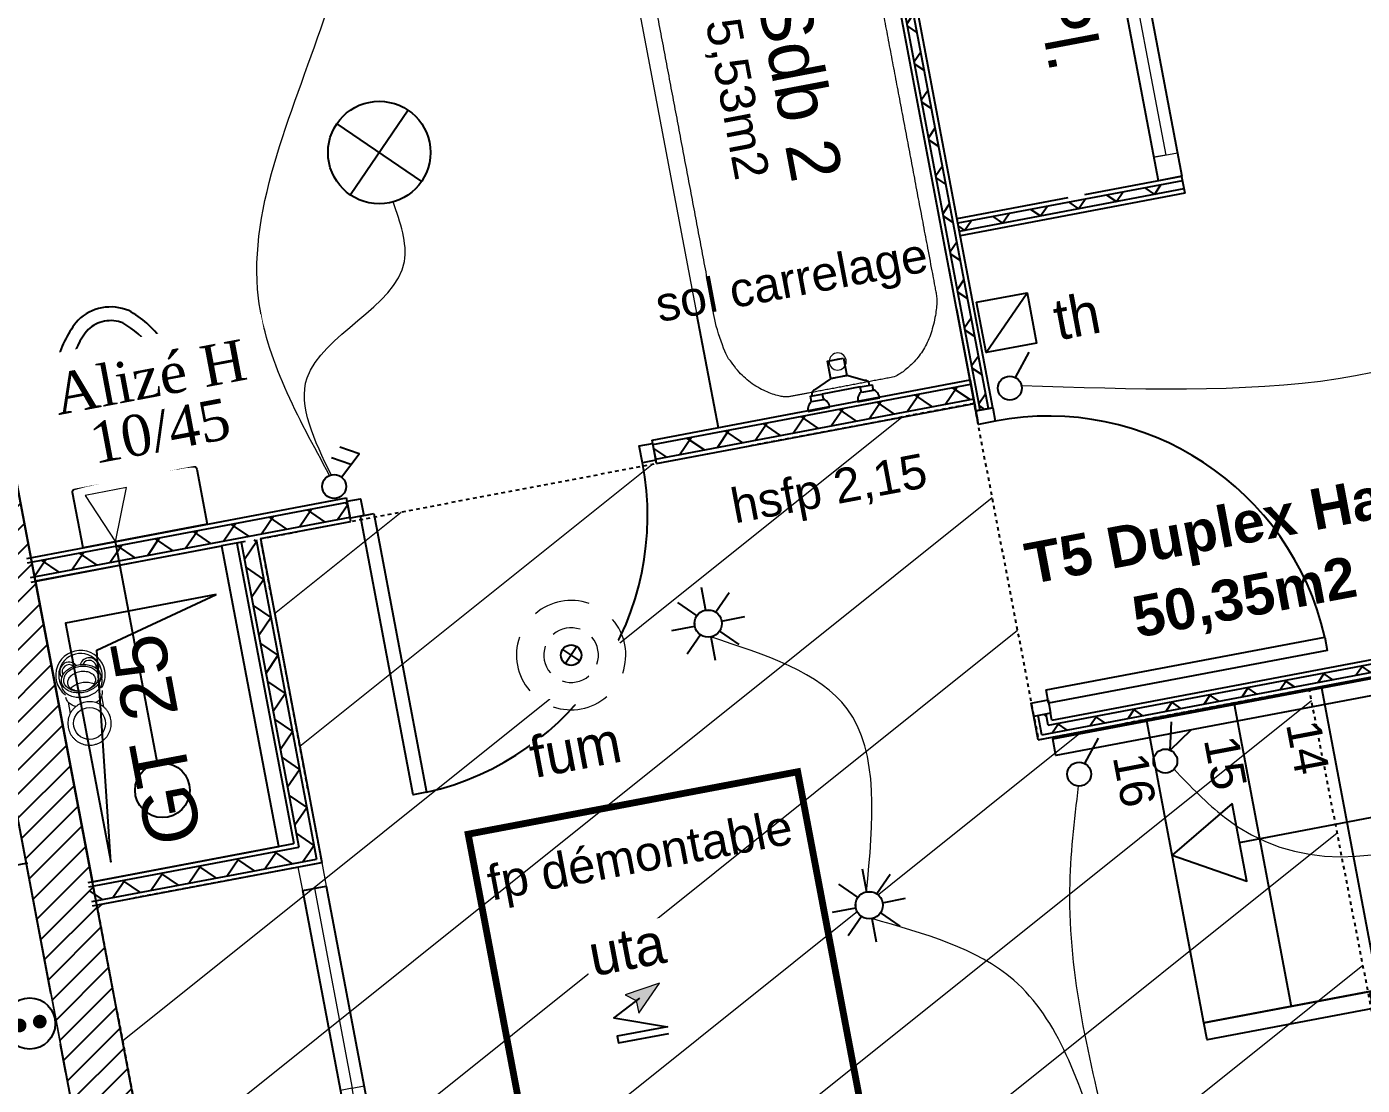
# Model space of a CAD drawing. Header units: centimetres. Extents: x 209280 to 319866, y -365283 to -277503.
# Drawn here: x 229206 to 233116, y -355318 to -352220 of the extents above; entities that cross this region are included whole.
import ezdxf

# ---------------------------------------------------------------- set-up
doc = ezdxf.new("R2010")
doc.units = ezdxf.units.CM
doc.linetypes.add('Style de ligne -1', pattern=[0.41664, 0.20828, -0.20836])
doc.layers.get('0').update_dxf_attribs({"color": 252})
for name, color, linetype in [('3-BAT C-Niveau 1', 252, 'Continuous'), ('prlm-EAU-CHU', 42, 'Continuous'), ('prlm-GT', 242, 'Continuous'), ('prlm-MOD', 64, 'Continuous'), ('prlm-VMC', 93, 'Continuous')]:
    doc.layers.add(name, color=color, linetype=linetype)
doc.layers.add('prlm-ELEC-CFO', color=1, linetype='Continuous', lineweight=25)
doc.layers.add('prlm-ELEC-SSI', color=6, linetype='Continuous', lineweight=25)
doc.styles.add('Geneva', font='arial.ttf')
doc.styles.add('Geneva (bold)', font='arialbd.ttf')
doc.styles.add('Helvetica', font='arial.ttf')
doc.styles.add('prlm-elec-cfa', font='comic.ttf', dxfattribs={"height": 12})
doc.styles.add('prlm-elec-cfo', font='comic.ttf', dxfattribs={"height": 12})
doc.styles.add('prlm-elec-ssi', font='comic.ttf', dxfattribs={"height": 12})
doc.styles.add('prlm-vmc', font='pala.ttf', dxfattribs={"height": 14})

# ---------------------------------------------------------------- blocks, each defined once
blk = doc.blocks.new('xi.fum')
at = {"color": 0}
blk.add_wipeout([(-10.61, -10.61), (-15, 0), (-10.61, 10.61), (0, 15), (10.61, 10.61), (15, 0), (10.61, -10.61), (0, -15)], dxfattribs=at).dxf.layer = 'prlm-ELEC-SSI'
at = {"layer": 'prlm-ELEC-SSI', "color": 0}
for points in [[(-2.12, 2.12), (2.12, -2.12)], [(2.12, 2.12), (-2.12, -2.12)]]:
    blk.add_lwpolyline(points, dxfattribs=at)
blk.add_circle((0, 0), 3, dxfattribs=at)
at = {"layer": 'prlm-ELEC-SSI', "color": 0, "lineweight": 13}
for radius, start, end in [(16, 60, 120), (16, 150, 210), (8, 60, 120), (16, 330, 30), (8, 150, 210), (8, 330, 30), (8, 240, 300), (16, 240, 300)]:
    blk.add_arc((0, 0), radius, start, end, dxfattribs=at)
blk = doc.blocks.new('xi.be')
at = {"layer": 'prlm-VMC', "color": 0, "linetype": 'ByBlock', "lineweight": 5, "flags": 128}
blk.add_lwpolyline([(-6.17, -15), (6.17, -15), (0, 0)], close=True, dxfattribs=at)
at = {"layer": 'prlm-VMC', "color": 0, "linetype": 'ByBlock', "lineweight": 5}
blk.add_solid([(0, -1), (5.17, -14), (-5.17, -14), (0, -1)], dxfattribs=at)
blk = doc.blocks.new('xi.btuni1')
at = {"layer": 'prlm-EAU-CHU', "color": 0, "linetype": 'Continuous', "lineweight": 15}
for p, q in [((7.31, 5), (3.93, 5)), ((3.93, -5), (7.31, -5))]:
    blk.add_line(p, q, dxfattribs=at)
at = {"layer": 'prlm-EAU-CHU', "color": 0, "linetype": 'Continuous', "lineweight": 15, "flags": 128}
for points in [[(5.62, 3.07), (5.77, 3.37), (5.98, 3.7), (6.2, 4.01), (6.44, 4.29), (6.69, 4.54), (6.95, 4.76), (7.23, 4.96), (7.52, 5.11), (7.82, 5.24), (8.12, 5.33), (8.43, 5.39), (8.74, 5.41), (8.77, 5.41)], [(12.25, -5.89), (12.1, -5.9), (11.78, -5.89), (11.46, -5.85), (11.14, -5.77), (10.82, -5.65), (10.52, -5.5), (10.22, -5.32), (9.93, -5.11), (9.66, -4.87), (9.4, -4.59), (9.16, -4.29), (8.93, -3.96), (8.72, -3.61), (8.54, -3.24), (8.37, -2.85), (8.22, -2.44), (8.1, -2.02), (8, -1.58), (7.93, -1.14), (7.88, -0.68), (7.85, -0.23), (7.85, 0.23), (7.88, 0.68), (7.93, 1.14), (8, 1.58), (8.1, 2.02), (8.22, 2.44), (8.37, 2.85), (8.54, 3.24), (8.72, 3.61), (8.93, 3.96), (9.16, 4.29), (9.4, 4.59), (9.66, 4.87), (9.93, 5.11), (10.22, 5.32), (10.52, 5.5), (10.82, 5.65), (11.14, 5.77), (11.46, 5.85), (11.78, 5.89), (12.1, 5.9), (12.25, 5.89)], [(17.43, 0), (17.42, -0.46), (17.38, -0.91), (17.32, -1.35), (17.23, -1.79), (17.12, -2.22), (16.98, -2.63), (16.83, -3.03), (16.65, -3.41), (16.45, -3.77), (16.23, -4.1), (15.99, -4.41), (15.74, -4.69), (15.47, -4.95), (15.19, -5.17), (14.9, -5.36), (14.6, -5.52), (14.29, -5.64), (13.97, -5.73), (13.65, -5.78), (13.33, -5.8), (13.01, -5.78), (12.69, -5.73), (12.37, -5.64), (12.06, -5.52), (11.76, -5.36), (11.47, -5.17), (11.19, -4.95), (10.92, -4.69), (10.67, -4.41), (10.43, -4.1), (10.21, -3.77), (10.01, -3.41), (9.83, -3.03), (9.67, -2.63), (9.54, -2.22), (9.43, -1.79), (9.34, -1.35), (9.28, -0.91), (9.24, -0.46), (9.23, 0), (9.24, 0.46), (9.28, 0.91), (9.34, 1.35), (9.43, 1.79), (9.54, 2.22), (9.67, 2.63), (9.83, 3.03), (10.01, 3.41), (10.21, 3.77), (10.43, 4.1), (10.67, 4.41), (10.92, 4.69), (11.19, 4.95), (11.47, 5.17), (11.76, 5.36), (12.06, 5.52), (12.37, 5.64), (12.69, 5.73), (13.01, 5.78), (13.33, 5.8), (13.65, 5.78), (13.97, 5.73), (14.29, 5.64), (14.6, 5.52), (14.9, 5.36), (15.19, 5.17), (15.47, 4.95), (15.74, 4.69), (15.99, 4.41), (16.23, 4.1), (16.45, 3.77), (16.65, 3.41), (16.83, 3.03), (16.98, 2.63), (17.12, 2.22), (17.23, 1.79), (17.32, 1.35), (17.38, 0.91), (17.42, 0.46), (17.43, 0)], [(16.95, 0), (16.94, -0.43), (16.9, -0.85), (16.84, -1.27), (16.75, -1.68), (16.64, -2.08), (16.5, -2.47), (16.35, -2.84), (16.17, -3.18), (15.97, -3.51), (15.75, -3.81), (15.52, -4.08), (15.27, -4.33), (15.01, -4.54), (14.73, -4.72), (14.45, -4.87), (14.16, -4.99), (13.86, -5.07), (13.56, -5.11), (13.25, -5.12), (12.95, -5.1), (12.65, -5.03), (12.35, -4.93), (12.07, -4.8), (11.79, -4.64), (11.52, -4.44), (11.26, -4.21), (11.02, -3.95), (10.79, -3.66), (10.59, -3.35), (10.4, -3.01), (10.23, -2.65), (10.08, -2.28), (9.96, -1.89), (9.86, -1.48), (9.79, -1.07), (9.73, -0.64), (9.71, -0.21), (9.71, 0.21), (9.73, 0.64), (9.79, 1.07), (9.86, 1.48), (9.96, 1.89), (10.08, 2.28), (10.23, 2.65), (10.4, 3.01), (10.59, 3.35), (10.79, 3.66), (11.02, 3.95), (11.26, 4.21), (11.52, 4.44), (11.79, 4.64), (12.07, 4.8), (12.35, 4.93), (12.65, 5.03), (12.95, 5.1), (13.25, 5.12), (13.56, 5.11), (13.86, 5.07), (14.16, 4.99), (14.45, 4.87), (14.73, 4.72), (15.01, 4.54), (15.27, 4.33), (15.52, 4.08), (15.75, 3.81), (15.97, 3.51), (16.17, 3.18), (16.35, 2.84), (16.5, 2.47), (16.64, 2.08), (16.75, 1.68), (16.84, 1.27), (16.9, 0.85), (16.94, 0.43), (16.95, 0)], [(9.81, 1.21), (9.83, 1.32), (9.93, 1.68), (10.06, 2.02), (10.2, 2.35), (10.37, 2.65), (10.55, 2.93), (10.76, 3.19), (10.98, 3.42), (11.21, 3.61), (11.45, 3.78), (11.71, 3.91), (11.97, 4.01), (12.24, 4.07), (12.51, 4.1), (12.78, 4.09), (13.05, 4.04), (13.32, 3.96), (13.58, 3.85), (13.83, 3.7), (14.07, 3.52), (14.29, 3.31), (14.51, 3.06), (14.7, 2.8), (14.88, 2.5), (15.03, 2.19), (15.16, 1.85), (15.28, 1.5), (15.36, 1.14), (15.43, 0.76), (15.47, 0.38), (15.48, 0)], [(15.48, 0), (15.47, -0.38), (15.43, -0.76), (15.36, -1.14), (15.28, -1.5), (15.16, -1.85), (15.03, -2.19), (14.88, -2.5), (14.7, -2.8), (14.51, -3.06), (14.29, -3.31), (14.07, -3.52), (13.83, -3.7), (13.58, -3.85), (13.32, -3.96), (13.05, -4.04), (12.78, -4.09), (12.51, -4.1), (12.24, -4.07), (11.97, -4.01), (11.71, -3.91), (11.45, -3.78), (11.21, -3.61), (10.98, -3.42), (10.76, -3.19), (10.55, -2.93), (10.37, -2.65), (10.2, -2.35), (10.06, -2.02), (9.93, -1.68), (9.83, -1.32), (9.81, -1.21)], [(11.1, 3.52), (11.25, 3.31), (11.45, 3.01), (11.62, 2.69), (11.78, 2.34), (11.91, 1.98), (12.02, 1.6), (12.11, 1.21), (12.17, 0.81), (12.21, 0.41), (12.22, 0)], [(12.22, 0), (12.21, -0.41), (12.17, -0.81), (12.11, -1.21), (12.02, -1.6), (11.91, -1.98), (11.78, -2.34), (11.62, -2.69), (11.45, -3.01), (11.25, -3.31), (11.1, -3.52)], [(8.77, -5.41), (8.74, -5.41), (8.43, -5.39), (8.12, -5.33), (7.82, -5.24), (7.52, -5.11), (7.23, -4.96), (6.95, -4.76), (6.69, -4.54), (6.44, -4.29), (6.2, -4.01), (5.98, -3.7), (5.77, -3.37), (5.62, -3.07)]]:
    blk.add_lwpolyline(points, dxfattribs=at)
at = {"layer": 'prlm-EAU-CHU', "color": 0, "linetype": 'Continuous', "lineweight": 15}
blk.add_circle((0, 0), 4.67, dxfattribs=at)
for centre, radius, start, end in [((0, 0), 6.36, 138.6059, 146.3941), ((0, 0), 6.36, 131.3941, 138.6059), ((0, 0), 6.36, 123.6059, 131.3941), ((0, 0), 6.36, 116.3941, 123.6059), ((0, 0), 6.36, 108.6059, 116.3941), ((0, 0), 6.36, 101.3941, 108.6059), ((0, 0), 6.36, 93.6059, 101.3941), ((0, 0), 6.36, 86.3941, 93.6059), ((0, 0), 6.36, 78.6059, 86.3941), ((0, 0), 6.36, 71.3941, 78.6059), ((0, 0), 6.36, 63.6059, 71.3941), ((0, 0), 6.36, 56.3941, 63.6059), ((0, 0), 6.36, 48.6059, 56.3941), ((0, 0), 6.36, 41.3941, 48.6059), ((0, 0), 6.36, 33.6059, 41.3941), ((14.36, 0), 7.25, 270, 131.7371), ((14.36, 0), 6.37, 270, 112.2507), ((16.02, 3.06), 2.77, 299.9419, 119.0219), ((16.02, 3.06), 2.03, 308.8526, 107.3781), ((0, 0), 6.36, 176.3941, 183.6059), ((0, 0), 6.36, 168.6059, 176.3941), ((0, 0), 6.36, 161.3941, 168.6059), ((0, 0), 6.36, 153.6059, 161.3941), ((0, 0), 6.36, 146.3941, 153.6059), ((0, 0), 6.36, 26.3941, 33.6059), ((0, 0), 6.36, 18.6059, 26.3941), ((0, 0), 6.36, 11.3941, 18.6059), ((0, 0), 6.36, 3.6059, 11.3941), ((0, 0), 6.36, 356.3941, 3.6059), ((15.34, 0), 7.51, 166.4411, 193.5589), ((0, 0), 6.36, 183.6059, 191.3941), ((0, 0), 6.36, 191.3941, 198.6059), ((0, 0), 6.36, 198.6059, 206.3941), ((0, 0), 6.36, 206.3941, 213.6059), ((0, 0), 6.36, 213.6059, 221.3941), ((0, 0), 6.36, 318.6059, 326.3941), ((0, 0), 6.36, 326.3941, 333.6059), ((0, 0), 6.36, 333.6059, 341.3941), ((0, 0), 6.36, 341.3941, 348.6059), ((0, 0), 6.36, 348.6059, 356.3941), ((16.17, -2.97), 2.03, 251.5467, 55.3261), ((16.17, -2.97), 2.77, 271.4166, 63.2955), ((0, 0), 6.36, 221.3941, 228.6059), ((0, 0), 6.36, 228.6059, 236.3941), ((0, 0), 6.36, 236.3941, 243.6059), ((0, 0), 6.36, 243.6059, 251.3941), ((0, 0), 6.36, 251.3941, 258.6059), ((0, 0), 6.36, 258.6059, 266.3941), ((0, 0), 6.36, 266.3941, 273.6059), ((0, 0), 6.36, 273.6059, 281.3941), ((0, 0), 6.36, 281.3941, 288.6059), ((0, 0), 6.36, 288.6059, 296.3941), ((0, 0), 6.36, 296.3941, 303.6059), ((0, 0), 6.36, 303.6059, 311.3941), ((0, 0), 6.36, 311.3941, 318.6059), ((14.36, 0), 7.25, 228.2629, 270), ((14.36, 0), 6.37, 247.7493, 270), ((16.17, -2.97), 2.77, 241.1481, 271.4166)]:
    blk.add_arc(centre, radius, start, end, dxfattribs=at)
blk = doc.blocks.new('xi.uta')
at = {"layer": 'prlm-ELEC-CFO', "lineweight": 5}
blk.add_hatch(color=0, dxfattribs=at).paths.add_polyline_path([(-3, 6), (-0.1, 3.7), (0, 0), (7.5, 7.5)])
at = {"layer": 'prlm-ELEC-CFO', "color": 0}
blk.add_lwpolyline([(0.95, 4.23), (-7.5, 0), (7.5, -5.5), (-7.5, -5.5), (-7.5, -7.5), (7.5, -7.5)], dxfattribs=at)
at = {"layer": 'prlm-ELEC-CFO', "color": 0, "lineweight": 5, "flags": 128}
blk.add_lwpolyline([(-3, 6), (-0.1, 3.7), (0, 0), (7.5, 7.5)], close=True, dxfattribs=at)
blk = doc.blocks.new('xi.PC')
at = {"color": 0, "lineweight": 5}
blk.add_wipeout([(-7.5, -7.5), (7.5, -7.5), (7.5, 7.5), (-7.5, 7.5)], dxfattribs=at).dxf.layer = 'prlm-ELEC-CFO'
at = {"layer": 'prlm-ELEC-CFO', "color": 0, "linetype": 'ByBlock', "lineweight": 5, "const_width": 2}
for points in [[(-4, 0, 1), (-2, 0, 1)], [(2, 0, 1), (4, 0, 1)]]:
    blk.add_lwpolyline(points, format="xyb", close=True, dxfattribs=at)
at = {"layer": 'prlm-ELEC-CFO', "color": 0, "linetype": 'ByBlock', "lineweight": -2}
blk.add_circle((0, 0), 7.5, dxfattribs=at)
blk = doc.blocks.new('xi.DA')
at = {"layer": 'prlm-ELEC-CFO', "color": 0}
for points in [[(4.05, 1.39), (-1.17, 4.34)], [(0.61, -1.67), (7.04, 4.05), (1.81, 7.01)]]:
    blk.add_lwpolyline(points, dxfattribs=at)
blk.add_circle((-2, -4), 3.5, dxfattribs=at)
blk = doc.blocks.new('xi.PTCE')
at = {"layer": 'prlm-ELEC-CFO', "color": 0}
for points in [[(-10.61, 10.61), (10.61, -10.61)], [(10.61, 10.61), (-10.61, -10.61)]]:
    blk.add_lwpolyline(points, dxfattribs=at)
at = {"layer": 'prlm-ELEC-CFO', "color": 0, "linetype": 'ByBlock'}
blk.add_circle((0, 0), 15, dxfattribs=at)
blk = doc.blocks.new('xi.dchrob')
at = {"layer": 'prlm-MOD', "color": 161}
for p, q in [((8.16, -2.3), (8.16, 2.3)), ((13.38, 1.16), (13.38, -1.16))]:
    blk.add_line(p, q, dxfattribs=at)
for points in [[(0, 10.66), (0, 4.16)], [(4.19, -5.66), (4.19, 5.66)], [(5.77, 7.56), (8.16, 2.38)], [(5.77, -7.26), (8.16, -2.37)], [(0, -4.16), (0, -10.66)]]:
    blk.add_lwpolyline(points, dxfattribs=at)
for points in [[(2.5, 9.16), (4.19, 9.16), (4.19, 5.66), (2.5, 5.66)], [(13.38, -2.37), (8.16, -2.37), (8.16, 2.38), (13.38, 2.38)], [(2.5, -5.66), (4.19, -5.66), (4.19, -9.16), (2.5, -9.16)]]:
    blk.add_lwpolyline(points, close=True, dxfattribs=at)
for centre, radius, start, end in [((0, 7.41), 3.25, 32.579, 90), ((4.65, 7.56), 1.13, 0, 114.0743), ((0, 7.41), 3.25, 270, 327.421), ((0, -7.41), 3.25, 32.579, 90), ((4.65, -7.26), 1.13, 245.9257, 360), ((0, -7.41), 3.25, 270, 327.421)]:
    blk.add_arc(centre, radius, start, end, dxfattribs=at)
blk = doc.blocks.new('xi.VV')
at = {"layer": 'prlm-ELEC-CFO', "color": 0}
blk.add_lwpolyline([(6.95, 3.42), (0.01, -1.13), (1.91, 6.95)], dxfattribs=at)
blk.add_circle((-2, -4), 3.5, dxfattribs=at)
blk = doc.blocks.new('xi.SA')
at = {"layer": 'prlm-ELEC-CFO', "color": 0}
blk.add_lwpolyline([(0.2, -1.28), (5.5, 5.28)], dxfattribs=at)
blk.add_circle((-2, -4), 3.5, dxfattribs=at)
blk = doc.blocks.new('xi.SPOT')
at = {"color": 0, "lineweight": 5}
blk.add_wipeout([(-4, 0), (-2.83, -2.83), (0, -4), (2.83, -2.83), (4, 0), (2.83, 2.83), (0, 4), (-2.83, 2.83)], dxfattribs=at).dxf.layer = 'prlm-ELEC-CFO'
at = {"layer": 'prlm-ELEC-CFO', "color": 0, "linetype": 'ByBlock', "lineweight": -2, "flags": 128}
for points in [[(0, 10.88), (0, 4)], [(-7.69, 7.69), (-2.83, 2.83)], [(7.69, 7.69), (2.83, 2.83)], [(-10.88, 0), (-4, 0)], [(4, 0), (10.88, 0)], [(-2.83, -2.83), (-7.69, -7.69)], [(2.83, -2.83), (7.69, -7.69)], [(0, -4), (0, -10.88)]]:
    blk.add_lwpolyline(points, dxfattribs=at)
at = {"layer": 'prlm-ELEC-CFO', "color": 0, "linetype": 'ByBlock', "lineweight": -2}
blk.add_circle((0, 0), 4, dxfattribs=at)
blk = doc.blocks.new('Groupe-129-1')
at = {"linetype": 'Continuous'}
for p, q in [((14379.48, -48930.8), (14636.37, -48882.15)), ((14403.48, -48885.55), (14420.22, -48973.97)), ((14377.93, -48890.38), (14394.68, -48978.81))]:
    blk.add_line(p, q, dxfattribs=at)
at = {"linetype": 'Continuous', "flags": 128}
for points in [[(14717.36, -48826.14), (14718.29, -48831.05), (14325.77, -48905.38), (14324.84, -48900.47)], [(14352.38, -48895.22), (14717.36, -48826.1), (14739.69, -48944.01), (14651.26, -48960.75), (14645.68, -48931.28), (14369.13, -48983.65)], [(14377.33, -48919.46), (14359.83, -48934.52), (14381.63, -48942.15)]]:
    blk.add_lwpolyline(points, close=True, dxfattribs=at)
blk = doc.blocks.new('Baignoire 175x75')
at = {"linetype": 'Continuous', "lineweight": 18, "flags": 128}
blk.add_lwpolyline([(0, 0), (170, 0), (170, -75), (0, -75)], close=True, dxfattribs=at)
at = {"linetype": 'Continuous', "lineweight": 18}
blk.add_ellipse((12.5, -37), major_axis=(2.5, 0), ratio=1, dxfattribs=at)
blk.add_open_spline([(140.1, -5), (146.77, -5), (158.33, -10.35), (165, -19.6), (165, -37.5), (165, -55.4), (158.33, -64.65), (146.77, -70), (85, -70), (23.23, -70), (11.67, -64.65), (5, -55.4), (5, -37.5), (5, -19.6), (11.67, -10.35), (23.23, -5), (83.33, -5), (140.1, -5)], degree=2, knots=[0, 0, 0, 0.017264, 0.034528, 0.051791, 0.150116, 0.16738, 0.184644, 0.201908, 0.504316, 0.52158, 0.538843, 0.556107, 0.654432, 0.671696, 0.68896, 0.706224, 1, 1, 1], dxfattribs=at)
blk = doc.blocks.new('Groupe-135-1')
at = {"linetype": 'Continuous', "flags": 128}
for points in [[(14072.63, -48820.85, 0.009852), (14071.03, -48808.26, 0.010247), (14068.92, -48795.74, 0.116334), (14064.07, -48783.75, 0.116144), (14054.39, -48775.19, 0.147727), (14046.55, -48774.36, 0.147725), (14039.57, -48778), (14039.57, -48778, 0.11673), (14033.68, -48789.51, 0.115952), (14033.55, -48802.44, 0.009853), (14036.18, -48814.86, 0.009852), (14039.29, -48827.16)], [(14056.73, -48803.95), (14057.69, -48806.61, -0.192032), (14057.67, -48806.97), (14057.67, -48806.97), (14057.67, -48806.97, -0.187463), (14057.44, -48807.23, -0.069687), (14053.07, -48808.71), (14053.06, -48808.71, -0.069688), (14048.45, -48808.93, -0.17618), (14048.13, -48808.78), (14048.12, -48808.78, -0.18073), (14047.99, -48808.45), (14047.99, -48808.45), (14047.89, -48805.62)]]:
    blk.add_lwpolyline(points, format="xyb", dxfattribs=at)
for points in [[(14053.61, -48811.65), (14053.63, -48811.65, 0.197992), (14062.45, -48806.34, 0.198081), (14064.95, -48796.34, 0.114919), (14060.85, -48786.14), (14060.85, -48786.14, 0.115526), (14052.67, -48778.81, 0.142778), (14047.3, -48778.29, 0.142778), (14042.49, -48780.74, 0.114832), (14037.55, -48790.54), (14037.55, -48790.56, 0.115368), (14037.47, -48801.54, 0.198081), (14043.46, -48809.93, 0.198023), (14053.61, -48811.65)], [(14073.22, -48820.77, -0.188259), (14073.93, -48820.95), (14073.93, -48820.96), (14073.93, -48820.96, -0.189651), (14074.32, -48821.58), (14077.38, -48837.73), (14041.03, -48844.61), (14037.97, -48828.46, -0.189651), (14038.1, -48827.75), (14038.11, -48827.74, -0.188754), (14038.7, -48827.3), (14038.71, -48827.3, -0.015943), (14055.85, -48823.48), (14055.87, -48823.48, -0.015943), (14073.22, -48820.77)]]:
    blk.add_lwpolyline(points, format="xyb", close=True, dxfattribs=at)
blk = doc.blocks.new('Groupe-136-1')
at = {"linetype": 'Continuous', "flags": 128}
blk.add_lwpolyline([(14355.78, -48737.2), (14327.73, -48589.11), (14334.61, -48587.81), (14362.66, -48735.89)], close=True, dxfattribs=at)
at = {"linetype": 'Continuous', "lineweight": 18, "flags": 128}
for points in [[(14329.04, -48595.99), (14327.73, -48589.11), (14334.61, -48587.81), (14335.91, -48594.69)], [(14345.2, -48662.5), (14332.48, -48595.34), (14335.91, -48594.69), (14348.63, -48661.85)], [(14354.48, -48730.32), (14341.76, -48663.15), (14345.2, -48662.5), (14357.92, -48729.67)], [(14355.78, -48737.2), (14354.48, -48730.32), (14361.35, -48729.02), (14362.66, -48735.89)]]:
    blk.add_lwpolyline(points, close=True, dxfattribs=at)
blk = doc.blocks.new('Sol carrelage')
at = {"insert": (0, -0.78), "char_height": 10.0872, "attachment_point": 2, "line_spacing_factor": 0.834288, "style": 'Helvetica'}
blk.add_mtext('sol carrelage', dxfattribs=at)
blk = doc.blocks.new('hsfp 2.15')
at = {"insert": (0, -0.78), "char_height": 10.087, "attachment_point": 2, "line_spacing_factor": 0.834288, "style": 'Helvetica'}
blk.add_mtext('hsfp 2,15', dxfattribs=at)
blk = doc.blocks.new('Groupe-138-1')
at = {"linetype": 'Continuous', "lineweight": 18, "flags": 128}
for points in [[(14110.89, -48936.72), (14112.19, -48943.6), (14105.31, -48944.9), (14104.01, -48938.03)], [(14108.75, -48944.25), (14119.83, -49002.75), (14116.39, -49003.4), (14105.31, -48944.9)], [(14123.27, -49002.09), (14133.04, -49053.71), (14129.6, -49054.36), (14119.83, -49002.75)], [(14133.04, -49053.71), (14134.34, -49060.59), (14127.47, -49061.89), (14126.16, -49055.01)]]:
    blk.add_lwpolyline(points, close=True, dxfattribs=at)
at = {"linetype": 'Continuous', "flags": 128}
blk.add_lwpolyline([(14112.19, -48943.6), (14134.34, -49060.59), (14127.47, -49061.89), (14105.31, -48944.9)], close=True, dxfattribs=at)

msp = doc.modelspace()

# ---------------------------------------------------------------- hatches: boundary and pattern name
at = {"linetype": 'Continuous'}
h = msp.add_hatch(dxfattribs=at)
h.set_pattern_fill('02_ISOLANT', color=256, scale=10, angle=100.723595, style=0, pattern_type=2)
h.set_pattern_definition([(145.723595, (88960.93, 134700.79), (-45.054865, -66.106423), []), (235.723595, (88960.93, 134700.79), (-66.106423, 45.054865), [])])
h.paths.add_polyline_path([(231997.487, -353342.279), (232021.068, -353337.813), (231635.979, -351304.377), (231612.398, -351308.843)])
h = msp.add_hatch(dxfattribs=at)
h.set_pattern_fill('02_ISOLANT', color=256, scale=10, angle=-169.276405, style=0, pattern_type=2)
h.set_pattern_definition([(235.723595, (88960.93, 134700.79), (66.106423, -45.054865), []), (325.723595, (88960.93, 134700.79), (-45.054865, -66.106423), [])])
h.paths.add_polyline_path([(232593.571, -352694.662), (232589.105, -352671.081), (231931.615, -352795.596), (231936.08, -352819.177)])
h = msp.add_hatch(dxfattribs=at)
h.set_pattern_fill('02_ISOLANT', color=256, scale=10, angle=10.723595, style=0, pattern_type=2)
h.set_pattern_definition([(55.723595, (88960.93, 134700.79), (-66.106423, 45.054865), []), (145.723595, (88960.93, 134700.79), (45.054865, 66.106423), [])])
h.paths.add_polyline_path([(231038.998, -353442.757), (231047.185, -353485.989), (231978.085, -353309.696), (231969.898, -353266.465)])
h = msp.add_hatch(dxfattribs=at)
h.set_pattern_fill('02_ISOLANT', color=256, scale=10, angle=10.723595, style=0, pattern_type=2)
h.set_pattern_definition([(55.723595, (88960.93, 134700.79), (-66.106423, 45.054865), []), (145.723595, (88960.93, 134700.79), (45.054865, 66.106423), [])])
h.paths.add_polyline_path([(232196.533, -354264.345), (232177.418, -354292.392), (236126.964, -353544.432), (236122.498, -353520.852)])
h = msp.add_hatch(dxfattribs=at)
h.set_pattern_fill('02_ISOLANT', color=256, scale=10, angle=10.723595, style=0, pattern_type=2)
h.set_pattern_definition([(55.723595, (88960.93, 134700.79), (-66.106423, 45.054865), []), (145.723595, (88960.93, 134700.79), (45.054865, 66.106423), [])])
h.paths.add_polyline_path([(229209.061, -353789.308), (229217.248, -353832.539), (230153.077, -353655.313), (230144.89, -353612.082)])
h = msp.add_hatch(dxfattribs=at)
h.set_pattern_fill('02_ISOLANT', color=256, scale=10, angle=-79.276405, style=0, pattern_type=2)
h.set_pattern_definition([(325.723595, (88960.93, 134700.79), (45.054865, 66.106423), []), (55.723595, (88960.93, 134700.79), (66.106423, -45.054865), [])])
h.paths.add_polyline_path([(229877.46, -353720.74), (229834.229, -353728.928), (230003.176, -354621.042), (230054.595, -354656.086)])
h = msp.add_hatch(dxfattribs=at)
h.set_pattern_fill('02_ISOLANT', color=256, scale=10, angle=100.723595, style=0, pattern_type=2)
h.set_pattern_definition([(145.723595, (88960.93, 134700.79), (-45.054865, -66.106423), []), (235.723595, (88960.93, 134700.79), (-66.106423, 45.054865), [])])
h.paths.add_polyline_path([(232177.418, -354292.392), (232196.533, -354264.345), (232190.393, -354231.921), (232166.812, -354236.387)])
h = msp.add_hatch(dxfattribs=at)
h.set_pattern_fill('02_ISOLANT', color=256, scale=10, angle=10.723595, style=0, pattern_type=2)
h.set_pattern_definition([(55.723595, (88960.93, 134700.79), (-66.106423, 45.054865), []), (145.723595, (88960.93, 134700.79), (45.054865, 66.106423), [])])
h.paths.add_polyline_path([(229388.614, -354737.427), (229396.801, -354780.658), (230054.595, -354656.086), (230003.176, -354621.042)])
at = {"layer": '3-BAT C-Niveau 1', "linetype": 'Continuous'}
h = msp.add_hatch(dxfattribs=at)
h.set_pattern_fill('MURS MACONNERIE-2', color=256, scale=10, style=0, pattern_type=2)
h.set_pattern_definition([(45, (89146.82, 134700.79), (-31.2347524, 39.0434405), [])])
h.paths.add_polyline_path([(229898.387, -358329.516), (230075.243, -358296.023), (227694.131, -345722.728), (227517.275, -345756.221)])
at = {"layer": '3-BAT C-Niveau 1', "linetype": 'Continuous', "lineweight": 18}
h = msp.add_hatch(dxfattribs=at)
h.set_pattern_fill('BA 13', color=256, scale=10, style=0, pattern_type=2)
h.set_pattern_definition([(218.65981, (88960.93, 134700.8), (-199.24783, 287.75041), [])])
h.paths.add_polyline_path([(229411.487, -354791.108), (229646.059, -356029.745), (231692.29, -355642.233), (231817.131, -356301.449), (233321.433, -356016.566), (232960.188, -354157.383), (232168.329, -354307.344), (231979.587, -353322.643), (229890.416, -353719.287), (230069.787, -354666.44)])

# ---------------------------------------------------------------- linework, layer by layer
at = {"linetype": 'Continuous'}
for p, q in [((231984.714, -353344.698), (231599.625, -351311.262)), ((231997.487, -353342.279), (231612.398, -351308.843)), ((231997.487, -353342.279), (231612.398, -351308.843)), ((232021.068, -353337.813), (231635.979, -351304.377)), ((232021.068, -353337.813), (231635.979, -351304.377)), ((232589.105, -352671.081), (231931.615, -352795.596)), ((232589.105, -352671.081), (231931.615, -352795.596)), ((232593.571, -352694.662), (231936.08, -352819.177)), ((232593.571, -352694.662), (231936.08, -352819.177)), ((232595.99, -352707.435), (231938.499, -352831.949)), ((231167.177, -353061.879), (231229.825, -353393.387)), ((231036.579, -353429.984), (231967.479, -353253.692)), ((231038.998, -353442.757), (231969.898, -353266.465)), ((231038.998, -353442.757), (231969.898, -353266.465)), ((231047.185, -353485.989), (231978.085, -353309.696)), ((231047.185, -353485.989), (231978.085, -353309.696)), ((232206.887, -354249.153), (236120.079, -353508.079)), ((232177.418, -354292.392), (236126.964, -353544.432)), ((232177.418, -354292.392), (236126.964, -353544.432)), ((232196.533, -354264.345), (236122.498, -353520.852)), ((232196.533, -354264.345), (236122.498, -353520.852)), ((229206.642, -353776.535), (230142.471, -353599.309)), ((229209.061, -353789.308), (230144.89, -353612.082)), ((229209.061, -353789.308), (230144.89, -353612.082)), ((229217.248, -353832.539), (230153.077, -353655.313)), ((229217.248, -353832.539), (230153.077, -353655.313)), ((229834.229, -353728.928), (230003.176, -354621.042)), ((229834.229, -353728.928), (230003.176, -354621.042)), ((229877.46, -353720.74), (230054.595, -354656.086)), ((229877.46, -353720.74), (230054.595, -354656.086)), ((229890.233, -353718.321), (230069.787, -354666.44)), ((232167.064, -354307.583), (232154.039, -354238.806)), ((232177.418, -354292.392), (232166.812, -354236.387)), ((232177.418, -354292.392), (232166.812, -354236.387)), ((232196.533, -354264.345), (232190.393, -354231.921)), ((232196.533, -354264.345), (232190.393, -354231.921)), ((229386.195, -354724.654), (229987.984, -354610.688)), ((229388.614, -354737.427), (230003.176, -354621.042)), ((229388.614, -354737.427), (230003.176, -354621.042)), ((229208.366, -354668.389), (226148.766, -355247.811)), ((229396.801, -354780.658), (230054.595, -354656.086)), ((229396.801, -354780.658), (230054.595, -354656.086)), ((232652.238, -355135.715), (233137.225, -355043.869))]:
    msp.add_line(p, q, dxfattribs=at)
at = {"linetype": 'Continuous', "lineweight": 25}
for p, q in [((231896.658, -352879.726), (231599.625, -351311.262)), ((232033.841, -353335.394), (231648.752, -351301.958)), ((232586.686, -352658.308), (232302.923, -352712.047)), ((232586.686, -352658.308), (232595.99, -352707.435)), ((232253.797, -352721.35), (231929.196, -352782.823)), ((232595.99, -352707.435), (231938.499, -352831.949)), ((231919.092, -352998.187), (231905.962, -352928.852)), ((231967.479, -353253.692), (231928.396, -353047.314)), ((231036.579, -353429.984), (231967.479, -353253.692)), ((231967.479, -353253.692), (231980.504, -353322.469)), ((231969.224, -353262.906), (231980.504, -353322.469)), ((231976.615, -353301.933), (231982.249, -353331.683)), ((231976.615, -353301.933), (231989.64, -353370.71)), ((231049.604, -353498.762), (231980.504, -353322.469)), ((232033.841, -353335.394), (231984.714, -353344.698)), ((231984.714, -353344.698), (231989.64, -353370.71)), ((231049.604, -353498.762), (231036.579, -353429.984)), ((232206.887, -354249.153), (236120.079, -353508.079)), ((232167.064, -354307.583), (236129.383, -353557.205)), ((229206.642, -353776.535), (230142.471, -353599.309)), ((230155.496, -353668.086), (230142.471, -353599.309)), ((229890.233, -353718.321), (230155.496, -353668.086)), ((229649.241, -353763.96), (229776.845, -353739.795)), ((229845.623, -353726.77), (229776.845, -353739.795)), ((229845.623, -353726.77), (229821.456, -353731.346)), ((229821.456, -353731.346), (229987.984, -354610.688)), ((229890.233, -353718.321), (230069.787, -354666.44)), ((229219.667, -353845.312), (229580.463, -353776.985)), ((232203.166, -354229.502), (232154.039, -354238.806)), ((232167.064, -354307.583), (232154.039, -354238.806)), ((232206.887, -354249.153), (232203.166, -354229.502)), ((229386.195, -354724.654), (229987.984, -354610.688)), ((229208.366, -354668.389), (226148.766, -355247.811)), ((229399.22, -354793.431), (230069.787, -354666.44))]:
    msp.add_line(p, q, dxfattribs=at)
at = {"linetype": 'Continuous', "flags": 128}
for points in [[(232033.841, -353335.394), (232041.284, -353374.696), (231992.146, -353384.001), (231984.703, -353344.7)], [(231047.743, -353488.936), (231008.442, -353496.379), (230999.136, -353447.241), (231038.438, -353439.798)], [(230192.937, -353650.818), (230153.636, -353658.261), (230144.33, -353609.123), (230183.631, -353601.68)], [(230222.408, -353645.237), (230376.847, -354460.742), (230337.546, -354468.185), (230183.107, -353652.68)], [(229761, -353881.821), (229319.784, -353965.378), (229452.085, -354663.987), (229411.151, -354044.764)], [(232190.142, -354160.73), (233005.647, -354006.29), (233013.089, -354045.592), (232197.584, -354200.031)], [(232195.723, -354190.201), (232203.166, -354229.502), (232154.028, -354238.808), (232146.585, -354199.507)], [(233137.196, -355043.929), (233146.499, -355093.056), (232661.512, -355184.902), (232652.209, -355135.775)]]:
    msp.add_lwpolyline(points, close=True, dxfattribs=at)
at = {"linetype": 'Continuous'}
for centre, start, end in [((232195.723, -354190.201), 12.793286, 100.723595), ((230192.937, -353650.818), 282.793286, 10.723595)]:
    msp.add_arc(centre, 830.542, start, end, dxfattribs=at)
at = {"layer": '3-BAT C-Niveau 1', "linetype": 'Continuous', "lineweight": 25}
for p, q in [((230075.243, -358296.023), (227694.131, -345722.728)), ((229898.387, -358329.516), (227517.275, -345756.221)), ((229321.274, -355282.115), (227517.275, -345756.221)), ((230075.243, -358296.023), (229153.342, -353427.989))]:
    msp.add_line(p, q, dxfattribs=at)
at = {"layer": '3-BAT C-Niveau 1', "linetype": 'Style de ligne -1', "ltscale": 50.8, "flags": 128}
msp.add_lwpolyline([(229411.487, -354791.108), (229646.059, -356029.745), (231692.29, -355642.233), (231817.131, -356301.449), (233321.433, -356016.566), (232960.188, -354157.383), (232168.329, -354307.344), (231979.587, -353322.643), (229890.416, -353719.287), (230069.787, -354666.44)], close=True, dxfattribs=at)
at = {"layer": 'prlm-ELEC-CFO', "linetype": 'ByBlock', "lineweight": -2, "flags": 128}
msp.add_lwpolyline([(231986.797, -353026.697), (232134.178, -352998.787), (232162.088, -353146.167), (232014.708, -353174.078)], close=True, dxfattribs=at)
at = {"layer": 'prlm-ELEC-CFO', "color": 1}
msp.add_lwpolyline([(232014.708, -353174.078), (232134.178, -352998.787)], dxfattribs=at)
at = {"layer": 'prlm-ELEC-CFO', "lineweight": 13}
for points in [[(230092.971, -353533.356), (229884.827, -353014.195), (230084.669, -352174.037), (230203.416, -351728.677)], [(232117.971, -353269.81), (233661.818, -352907.597), (233812.365, -352358.285)], [(230097.553, -353531.876), (230027.034, -353248.178), (230311.635, -352907.275), (230278.625, -352732.967)], [(231664.678, -354751.887), (231607.837, -354216.447), (231208.445, -354006.16)], [(232564.457, -354393.365), (232711.835, -354533.426), (234288.716, -354050.327)], [(232284.087, -354442.221), (232258.728, -354746.66), (232377.031, -355492.75)], [(232350.29, -355503.355), (232095.69, -355010.687), (231679.563, -354830.489)]]:
    msp.add_spline(points, degree=3, dxfattribs=at)
at = {"layer": 'prlm-GT'}
msp.add_lwpolyline([(229777.254, -353740.054), (229232.047, -353843.305), (229398.575, -354722.646), (229943.783, -354619.396)], close=True, dxfattribs=at)
at = {"layer": 'prlm-VMC'}
msp.add_lwpolyline([(229588.648, -354376.142), (229588.648, -354376.142), (229465.856, -353727.747)], dxfattribs=at)
msp.add_circle((229603.533, -354454.745), 80, dxfattribs=at)

# ---------------------------------------------------------------- block references
at = {"xscale": 10, "yscale": 10, "zscale": 10}
for name in ['Groupe-136-1', 'Groupe-135-1', 'Groupe-129-1', 'Groupe-138-1']:
    msp.add_blockref(name, (88960.928, 134700.79), dxfattribs=at)
at = {"yscale": 10, "zscale": 10}
for name, p, xscale, rotation in [('Baignoire 175x75', (231966.886, -353254.1), -10, 280.7014009275661), ('Sol carrelage', (231433.868, -352903.321), 10, 10.72359474378328), ('hsfp 2.15', (231543.38, -353513.413), 10, 10.7235947438114)]:
    msp.add_blockref(name, p, dxfattribs=dict(at, xscale=xscale, rotation=rotation))
at = {"layer": 'prlm-EAU-CHU', "ltscale": 50, "xscale": 10, "yscale": 10, "zscale": 10, "rotation": 100.7236014113933}
msp.add_blockref('xi.btuni1', (229390.27, -354259.195), dxfattribs=at)
at = {"layer": 'prlm-ELEC-CFO', "xscale": 10, "yscale": 10, "zscale": 10, "rotation": 10.72360141139323}
for name, p in [('xi.PTCE', (230238.216, -352588.513)), ('xi.SA', (232096.104, -353234.782)), ('xi.DA', (230118.204, -353522.82)), ('xi.VV', (232551.294, -354326.231)), ('xi.SA', (232299.2, -354364.319))]:
    msp.add_blockref(name, p, dxfattribs=at)
at = {"layer": 'prlm-MOD', "xscale": 10, "yscale": 10, "zscale": 10, "rotation": 100.7236014113935}
msp.add_blockref('xi.dchrob', (231598.339, -353326.001), dxfattribs=at)
at = {"layer": 'prlm-VMC', "xscale": 10, "yscale": 10, "zscale": 10, "rotation": 190.7235947438934}
msp.add_blockref('xi.be', (229465.856, -353727.747), dxfattribs=at)

# ---------------------------------------------------------------- texts
at = {"line_spacing_factor": 0.834288, "style": 'Helvetica'}
for s, insert, char_height, attachment_point, rotation in [('Pl.', (232328.87, -352209.823), 151.3086, 2, 280.723595), ('Sdb 2\\P{\\H0.6752x;5,53m2}\\P', (231544.54, -352382.223), 151.30859, 2, 280.723595), ('14\\P', (232990.928, -354242.374), 100.8724, 1, 280.723595), ('15\\P', (232750.467, -354287.913), 100.8724, 1, 280.723595), ('16\\P', (232483.94, -354338.387), 100.8724, 1, 280.723595), ('fp démontable', (230991.404, -354593.414), 102.16925, 2, 10.723595)]:
    msp.add_mtext(s, dxfattribs=dict(at, insert=insert, char_height=char_height, attachment_point=attachment_point, rotation=rotation))
at = {"layer": '3-BAT C-Niveau 1'}
for s, insert, char_height, attachment_point, rotation, line_spacing_factor, style in [('T5 Duplex Haut\\P50,35m2', (232753.124, -353797.305), 120, 5, 10.723595, 1.060906, 'Geneva (bold)'), ('GT 25', (229563.12, -354627.03), 159.8524, 1, 100.723595, 0.25, 'Geneva')]:
    msp.add_mtext(s, dxfattribs=dict(at, insert=insert, char_height=char_height, attachment_point=attachment_point, rotation=rotation, line_spacing_factor=line_spacing_factor, style=style))

# ---------------------------------------------------------------- next in the draw order: block references
at = {"layer": 'prlm-ELEC-CFO', "xscale": 10, "yscale": 10, "zscale": 10, "rotation": 10.72360141139323}
for name, p in [('xi.SPOT', (231201.003, -353966.859)), ('xi.PC', (229215.068, -355137.433))]:
    msp.add_blockref(name, p, dxfattribs=at)

# ---------------------------------------------------------------- next in the draw order: texts
at = {"layer": 'prlm-ELEC-CFO', "lineweight": 20, "insert": (232280.079, -353067.775), "char_height": 120, "attachment_point": 5, "rotation": 10.723601, "line_spacing_factor": 0.8, "style": 'prlm-elec-cfa', "bg_fill": 3, "box_fill_scale": 1.1, "bg_fill_color": 256, "bg_fill_transparency": 0}
msp.add_mtext('th', dxfattribs=at)
at = {"layer": 'prlm-ELEC-SSI', "lineweight": 20, "insert": (230800.769, -354276.555), "char_height": 120, "attachment_point": 2, "rotation": 10.723601, "line_spacing_factor": 0.8, "style": 'prlm-elec-ssi', "bg_fill": 3, "box_fill_scale": 0.95, "bg_fill_color": 256, "bg_fill_transparency": 0}
msp.add_mtext('fum', dxfattribs=at)
at = {"layer": 'prlm-VMC', "ltscale": 25, "insert": (229581.743, -353324.833), "char_height": 120, "width": 586.14744, "attachment_point": 5, "rotation": 10.723601, "line_spacing_factor": 0.8, "style": 'prlm-vmc', "bg_fill": 2}
msp.add_mtext('Alizé H 10/45', dxfattribs=at)

# ---------------------------------------------------------------- next in the draw order: linework, layer by layer
at = {"layer": 'prlm-MOD', "ltscale": 50, "const_width": 20}
msp.add_lwpolyline([(231673.966, -355514.735), (230709.466, -355697.391), (230498.478, -354583.284), (231462.978, -354400.629)], close=True, dxfattribs=at)

# ---------------------------------------------------------------- next in the draw order: block references
at = {"layer": 'prlm-ELEC-SSI', "xscale": 10, "yscale": 10, "zscale": 10, "rotation": 10.72360141139323}
msp.add_blockref('xi.fum', (230799.786, -354059.268), dxfattribs=at)

# ---------------------------------------------------------------- next in the draw order: block references
at = {"layer": 'prlm-ELEC-CFO', "xscale": 10, "yscale": 10, "zscale": 10, "rotation": 10.72360141139323}
msp.add_blockref('xi.SPOT', (231672.121, -354791.188), dxfattribs=at)

# ---------------------------------------------------------------- next in the draw order: texts
at = {"layer": 'prlm-ELEC-CFO', "lineweight": 20, "insert": (230963.041, -354920.597), "char_height": 120, "attachment_point": 5, "rotation": 10.723601, "line_spacing_factor": 0.8, "style": 'prlm-elec-cfo', "bg_fill": 3, "box_fill_scale": 1.1, "bg_fill_color": 256, "bg_fill_transparency": 0}
msp.add_mtext('uta', dxfattribs=at)

# ---------------------------------------------------------------- next in the draw order: block references
at = {"layer": 'prlm-ELEC-CFO', "xscale": 10, "yscale": 10, "zscale": 10, "rotation": 10.72360141139323}
msp.add_blockref('xi.uta', (230998.272, -355106.633), dxfattribs=at)

doc.saveas('drawing.dxf')
